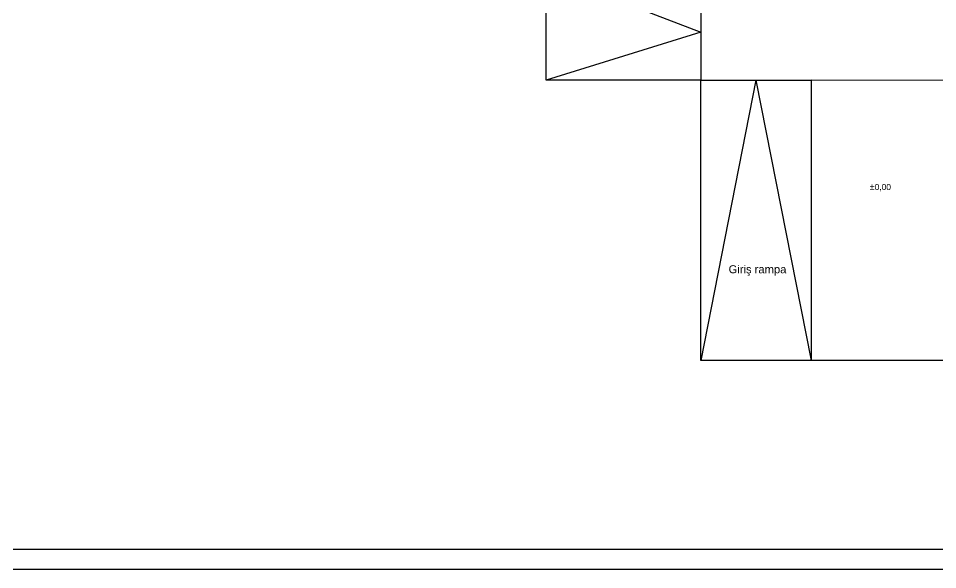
# Model space of a CAD drawing. Extents: x 2698 to 184165, y 3805 to 33846.
# Drawn here: x 160963 to 163259, y 27716 to 29093 of the extents above; entities that cross this region are included whole.
import ezdxf

# ---------------------------------------------------------------- set-up
doc = ezdxf.new("R2010")
doc.units = 0
doc.header["$LTSCALE"] = 2
doc.layers.get('0').update_dxf_attribs({"color": 252, "linetype": 'CONTINUOUS'})
for name, color, linetype in [('_MCA-0-ANTET', 2, 'CONTINUOUS'), ('Merdiven & Saft', 252, 'CONTINUOUS'), ('Planogram', 252, 'CONTINUOUS')]:
    doc.layers.add(name, color=color, linetype=linetype)
doc.layers.add('_MCA-0-MIM', color=252, linetype='CONTINUOUS', lineweight=18)
doc.styles.add('antet 2', font='arial.ttf')
doc.styles.get("Standard").update_dxf_attribs({"font": 'arial.ttf'})

# ---------------------------------------------------------------- blocks, each defined once
blk = doc.blocks.new('ZEMİN KAT')
at = {"layer": 'Merdiven & Saft'}
for p, q in [((169707.2, 28938.5), (169707.2, 29207.5)), ((169707.2, 29207.5), (170093.4, 29058.5)), ((170093.4, 29178.5), (170093.4, 28938.5)), ((170093.4, 29058.5), (169707.2, 28938.5)), ((170093.4, 28938.5), (169707.2, 28938.5)), ((170093.4, 28938.5), (170369.4, 28938.5)), ((170093.4, 28238.5), (170093.4, 28938.5)), ((170231.4, 28938.5), (170093.4, 28238.5)), ((170231.4, 28938.5), (170369.4, 28238.5)), ((170369.4, 28938.5), (170369.4, 28238.5)), ((170369.4, 28238.5), (170093.4, 28238.5)), ((170715.2, 28238.4), (170369.4, 28238.4))]:
    blk.add_line(p, q, dxfattribs=at)
blk.add_lwpolyline([(172689.6, 29196), (172689.6, 28938), (170369.4, 28938.5)], dxfattribs=at)
at = {"insert": (170515.4, 28680.5), "char_height": 15, "attachment_point": 1, "style": 'antet 2'}
blk.add_mtext_dynamic_manual_height_columns('{\\H1.08333x;±}0,00', width=303.151, gutter_width=75, heights=[0], dxfattribs=at)
for tag, p in [('PLN_ID', (172923.1, 31560.2)), ('FORMAT', (174194.8, 31176.9)), ('UNITE_SAYISI', (174194.9, 31176.7)), ('GRUP', (174195.1, 31176.4)), ('PLANOGRAM_ADI', (174195.3, 31176.2)), ('PLN_ID', (173933, 31088.8)), ('FORMAT', (173764, 30846.3)), ('UNITE_SAYISI', (173764.2, 30846)), ('GRUP', (173764.4, 30845.8)), ('PLANOGRAM_ADI', (173764.6, 30845.6)), ('PLN_ID', (173765.4, 30824.2)), ('PLN_ID', (173999.9, 30002.7)), ('FORMAT', (170580.6, 29917.5)), ('UNITE_SAYISI', (170580.8, 29917.2)), ('GRUP', (170580.9, 29917)), ('PLANOGRAM_ADI', (170581.1, 29916.8)), ('PLN_ID', (170582, 29895.4)), ('FORMAT', (169488.8, 29510.6)), ('UNITE_SAYISI', (169489, 29510.3)), ('GRUP', (169489.1, 29510.1)), ('PLANOGRAM_ADI', (169489.3, 29509.9)), ('PLN_ID', (169490.2, 29488.6)), ('FORMAT', (173143.4, 29324.4)), ('UNITE_SAYISI', (173143.6, 29324.2)), ('GRUP', (173143.8, 29323.9)), ('PLANOGRAM_ADI', (173143.9, 29323.7)), ('PLN_ID', (173144.8, 29302.4))]:
    blk.add_attdef(tag, p, '', height=0.162, rotation=35.4182)
at = {"color": 252}
for tag, p in [('FORMAT', (173517.6, 30361.9)), ('UNITE_SAYISI', (173517.8, 30361.6)), ('GRUP', (173518, 30361.4)), ('PLANOGRAM_ADI', (173518.1, 30361.2)), ('PLN_ID', (173519, 30339.8)), ('FORMAT', (174014.7, 29571.2)), ('UNITE_SAYISI', (174014.9, 29571)), ('GRUP', (174015.1, 29570.8)), ('PLANOGRAM_ADI', (174015.2, 29570.6)), ('PLN_ID', (174016.1, 29549.2))]:
    blk.add_attdef(tag, p, '', height=0.162, rotation=35.4182, dxfattribs=at)
at = {"layer": 'Merdiven & Saft', "insert": (170163.1, 28476.4), "char_height": 20, "attachment_point": 1, "style": 'antet 2'}
blk.add_mtext_dynamic_manual_height_columns('{\\C0;Giriş rampa}', width=349.591, gutter_width=75, heights=[0], dxfattribs=at)
at = {"layer": 'Planogram'}
for tag, p, height, rotation in [('KULLANIM_SEKLI', (172905, 31695.6), 0.5, 180), ('YUKSEKLIK', (172905, 31699.6), 0.5, 180), ('ALT_TANIM', (172905, 31692.6), 0.5, 180), ('KULLANIM', (172905, 31696.6), 0.5, 180), ('UZUNLUK', (172905, 31698.6), 0.5, 180), ('DERINLIK', (172905, 31697.6), 0.5, 180), ('ALT_TIP', (172905, 31690.6), 0.5, 180), ('KAPAK', (172905, 31693.6), 0.5, 180), ('TANIM', (172905, 31691.6), 0.5, 180), ('ALAN', (172905, 31688.6), 0.5, 180), ('YAPI', (172905, 31694.6), 0.5, 180), ('TIP', (172905, 31689.6), 0.5, 180), ('KILITLI', (172905, 31687.6), 0.1, 180), ('KULLANIM_SEKLI', (173410, 31695.6), 0.5, 180), ('YUKSEKLIK', (173410, 31699.6), 0.5, 180), ('ALT_TANIM', (173410, 31692.6), 0.5, 180), ('KULLANIM', (173410, 31696.6), 0.5, 180), ('UZUNLUK', (173410, 31698.6), 0.5, 180), ('DERINLIK', (173410, 31697.6), 0.5, 180), ('ALT_TIP', (173410, 31690.6), 0.5, 180), ('KAPAK', (173410, 31693.6), 0.5, 180), ('TANIM', (173410, 31691.6), 0.5, 180), ('ALAN', (173410, 31688.6), 0.5, 180), ('YAPI', (173410, 31694.6), 0.5, 180), ('TIP', (173410, 31689.6), 0.5, 180), ('KILITLI', (173410, 31687.6), 0.1, 180), ('YUKSEKLIK', (173413.4, 31616), 0.5, 270), ('UZUNLUK', (173414.4, 31616), 0.5, 270), ('DERINLIK', (173415.4, 31616), 0.5, 270), ('KULLANIM', (173416.4, 31616), 0.5, 270), ('KULLANIM_SEKLI', (173417.4, 31616), 0.5, 270), ('YAPI', (173418.4, 31616), 0.5, 270), ('KAPAK', (173419.4, 31616), 0.5, 270), ('ALT_TANIM', (173420.4, 31616), 0.5, 270), ('TANIM', (173421.4, 31616), 0.5, 270), ('ALT_TIP', (173422.4, 31616), 0.5, 270), ('TIP', (173423.4, 31616), 0.5, 270), ('ALAN', (173424.4, 31616), 0.5, 270), ('KILITLI', (173425.4, 31616), 0.1, 270), ('KULLANIM_SEKLI', (173512, 31595.4), 0.5, 180), ('YUKSEKLIK', (173512, 31599.4), 0.5, 180), ('ALT_TANIM', (173512, 31592.4), 0.5, 180), ('KULLANIM', (173512, 31596.4), 0.5, 180), ('UZUNLUK', (173512, 31598.4), 0.5, 180), ('DERINLIK', (173512, 31597.4), 0.5, 180), ('ALT_TIP', (173512, 31590.4), 0.5, 180), ('KAPAK', (173512, 31593.4), 0.5, 180), ('TANIM', (173512, 31591.4), 0.5, 180), ('YAPI', (173512, 31594.4), 0.5, 180), ('KULLANIM_SEKLI', (174142, 31595.4), 0.5, 180), ('YUKSEKLIK', (174142, 31599.4), 0.5, 180), ('ALT_TANIM', (174142, 31592.4), 0.5, 180), ('KULLANIM', (174142, 31596.4), 0.5, 180), ('UZUNLUK', (174142, 31598.4), 0.5, 180), ('DERINLIK', (174142, 31597.4), 0.5, 180), ('ALT_TIP', (174142, 31590.4), 0.5, 180), ('KAPAK', (174142, 31593.4), 0.5, 180), ('TANIM', (174142, 31591.4), 0.5, 180), ('YAPI', (174142, 31594.4), 0.5, 180), ('ALAN', (173512, 31588.4), 0.5, 180), ('TIP', (173512, 31589.4), 0.5, 180), ('KILITLI', (173512, 31587.4), 0.1, 180), ('ALAN', (174142, 31588.4), 0.5, 180), ('TIP', (174142, 31589.4), 0.5, 180), ('KILITLI', (174142, 31587.4), 0.1, 180), ('YUKSEKLIK', (173413.4, 31517), 0.5, 270), ('UZUNLUK', (173414.4, 31517), 0.5, 270), ('DERINLIK', (173415.4, 31517), 0.5, 270), ('KULLANIM', (173416.4, 31517), 0.5, 270), ('KULLANIM_SEKLI', (173417.4, 31517), 0.5, 270), ('YAPI', (173418.4, 31517), 0.5, 270), ('KAPAK', (173419.4, 31517), 0.5, 270), ('ALT_TANIM', (173420.4, 31517), 0.5, 270), ('TANIM', (173421.4, 31517), 0.5, 270), ('ALT_TIP', (173422.4, 31517), 0.5, 270), ('TIP', (173423.4, 31517), 0.5, 270), ('ALAN', (173424.4, 31517), 0.5, 270), ('KILITLI', (173425.4, 31517), 0.1, 270), ('YUKSEKLIK', (174167.3, 31514.1), 0.5, 270), ('UZUNLUK', (174168.3, 31514.1), 0.5, 270), ('DERINLIK', (174169.3, 31514.1), 0.5, 270), ('KULLANIM', (174170.3, 31514.1), 0.5, 270), ('KULLANIM_SEKLI', (174171.3, 31514.1), 0.5, 270), ('YAPI', (174172.3, 31514.1), 0.5, 270), ('KAPAK', (174173.3, 31514.1), 0.5, 270), ('ALT_TANIM', (174174.3, 31514.1), 0.5, 270), ('TANIM', (174175.3, 31514.1), 0.5, 270), ('ALT_TIP', (174176.3, 31514.1), 0.5, 270), ('TIP', (174177.3, 31514.1), 0.5, 270), ('ALAN', (174178.3, 31514.1), 0.5, 270), ('KILITLI', (174179.3, 31514.1), 0.1, 270), ('KILITLI', (174243.9, 31259.1), 0.1, 90), ('ALAN', (174244.9, 31259.1), 0.5, 90), ('TIP', (174245.9, 31259.1), 0.5, 90), ('ALT_TIP', (174246.9, 31259.1), 0.5, 90), ('TANIM', (174247.9, 31259.1), 0.5, 90), ('ALT_TANIM', (174248.9, 31259.1), 0.5, 90), ('KAPAK', (174249.9, 31259.1), 0.5, 90), ('YAPI', (174250.9, 31259.1), 0.5, 90), ('KULLANIM_SEKLI', (174251.9, 31259.1), 0.5, 90), ('KULLANIM', (174252.9, 31259.1), 0.5, 90), ('DERINLIK', (174253.9, 31259.1), 0.5, 90), ('UZUNLUK', (174254.9, 31259.1), 0.5, 90), ('YUKSEKLIK', (174255.9, 31259.1), 0.5, 90), ('YUKSEKLIK', (173907.7, 30934.2), 0.5, 270), ('UZUNLUK', (173908.7, 30934.2), 0.5, 270), ('DERINLIK', (173909.7, 30934.2), 0.5, 270), ('KULLANIM', (173910.7, 30934.2), 0.5, 270), ('KULLANIM_SEKLI', (173911.7, 30934.2), 0.5, 270), ('YAPI', (173912.7, 30934.2), 0.5, 270), ('KAPAK', (173913.7, 30934.2), 0.5, 270), ('ALT_TANIM', (173914.7, 30934.2), 0.5, 270), ('TANIM', (173915.7, 30934.2), 0.5, 270), ('ALT_TIP', (173916.7, 30934.2), 0.5, 270), ('TIP', (173917.7, 30934.2), 0.5, 270), ('ALAN', (173918.7, 30934.2), 0.5, 270), ('KILITLI', (173919.7, 30934.2), 0.1, 270), ('KILITLI', (173984.3, 30934.2), 0.1, 90), ('ALAN', (173985.3, 30934.2), 0.5, 90), ('TIP', (173986.3, 30934.2), 0.5, 90), ('ALT_TIP', (173987.3, 30934.2), 0.5, 90), ('TANIM', (173988.3, 30934.2), 0.5, 90), ('ALT_TANIM', (173989.3, 30934.2), 0.5, 90), ('KAPAK', (173990.3, 30934.2), 0.5, 90), ('YAPI', (173991.3, 30934.2), 0.5, 90), ('KULLANIM_SEKLI', (173992.3, 30934.2), 0.5, 90), ('KULLANIM', (173993.3, 30934.2), 0.5, 90), ('DERINLIK', (173994.3, 30934.2), 0.5, 90), ('UZUNLUK', (173995.3, 30934.2), 0.5, 90), ('YUKSEKLIK', (173996.3, 30934.2), 0.5, 90), ('YUKSEKLIK', (169420.4, 29996.9), 0.5, 270), ('UZUNLUK', (169421.4, 29996.9), 0.5, 270), ('YUKSEKLIK', (169421.8, 30001.9), 0.5, 270), ('DERINLIK', (169422.4, 29996.9), 0.5, 270), ('UZUNLUK', (169422.8, 30001.9), 0.5, 270), ('KULLANIM', (169423.4, 29996.9), 0.5, 270), ('DERINLIK', (169423.8, 30001.9), 0.5, 270), ('KULLANIM_SEKLI', (169424.4, 29996.9), 0.5, 270), ('KULLANIM', (169424.8, 30001.9), 0.5, 270), ('YAPI', (169425.4, 29996.9), 0.5, 270), ('KULLANIM_SEKLI', (169425.8, 30001.9), 0.5, 270), ('KAPAK', (169426.4, 29996.9), 0.5, 270), ('YAPI', (169426.8, 30001.9), 0.5, 270), ('ALT_TANIM', (169427.4, 29996.9), 0.5, 270), ('KAPAK', (169427.8, 30001.9), 0.5, 270), ('TANIM', (169428.4, 29996.9), 0.5, 270), ('ALT_TANIM', (169428.8, 30001.9), 0.5, 270), ('ALT_TIP', (169429.4, 29996.9), 0.5, 270), ('TANIM', (169429.8, 30001.9), 0.5, 270), ('TIP', (169430.4, 29996.9), 0.5, 270), ('ALT_TIP', (169430.8, 30001.9), 0.5, 270), ('ALAN', (169431.4, 29996.9), 0.5, 270), ('TIP', (169431.8, 30001.9), 0.5, 270), ('KILITLI', (169432.4, 29996.9), 0.1, 270), ('ALAN', (169432.8, 30001.9), 0.5, 270), ('KILITLI', (169433.8, 30001.9), 0.1, 270), ('YUKSEKLIK', (169420.4, 29746.9), 0.5, 270), ('UZUNLUK', (169421.4, 29746.9), 0.5, 270), ('DERINLIK', (169422.4, 29746.9), 0.5, 270), ('KULLANIM', (169423.4, 29746.9), 0.5, 270), ('KULLANIM_SEKLI', (169424.4, 29746.9), 0.5, 270), ('YAPI', (169425.4, 29746.9), 0.5, 270), ('KAPAK', (169426.4, 29746.9), 0.5, 270), ('ALT_TANIM', (169427.4, 29746.9), 0.5, 270), ('TANIM', (169428.4, 29746.9), 0.5, 270), ('ALT_TIP', (169429.4, 29746.9), 0.5, 270), ('TIP', (169430.4, 29746.9), 0.5, 270), ('ALAN', (169431.4, 29746.9), 0.5, 270), ('KILITLI', (169432.4, 29746.9), 0.1, 270), ('YUKSEKLIK', (169421.8, 29496.9), 0.5, 270), ('UZUNLUK', (169422.8, 29496.9), 0.5, 270), ('DERINLIK', (169423.8, 29496.9), 0.5, 270), ('KULLANIM', (169424.8, 29496.9), 0.5, 270), ('KULLANIM_SEKLI', (169425.8, 29496.9), 0.5, 270), ('YAPI', (169426.8, 29496.9), 0.5, 270), ('KAPAK', (169427.8, 29496.9), 0.5, 270), ('ALT_TANIM', (169428.8, 29496.9), 0.5, 270), ('TANIM', (169429.8, 29496.9), 0.5, 270), ('ALT_TIP', (169430.8, 29496.9), 0.5, 270), ('TIP', (169431.8, 29496.9), 0.5, 270), ('ALAN', (169432.8, 29496.9), 0.5, 270), ('KILITLI', (169433.8, 29496.9), 0.1, 270)]:
    blk.add_attdef(tag, p, '', height=height, rotation=rotation, dxfattribs=at)
for tag, p, height in [('KILITLI', (173512, 31522.9), 0.1), ('ALAN', (173512, 31521.9), 0.5), ('TIP', (173512, 31520.9), 0.5), ('KILITLI', (173762, 31527.6), 0.1), ('ALAN', (173762, 31526.6), 0.5), ('TIP', (173762, 31525.6), 0.5), ('ALT_TIP', (173762, 31524.6), 0.5), ('TANIM', (173762, 31523.6), 0.5), ('ALT_TANIM', (173762, 31522.6), 0.5), ('KAPAK', (173762, 31521.6), 0.5), ('YAPI', (173762, 31520.6), 0.5), ('ALT_TIP', (173512, 31519.9), 0.5), ('TANIM', (173512, 31518.9), 0.5), ('ALT_TANIM', (173512, 31517.9), 0.5), ('KAPAK', (173512, 31516.9), 0.5), ('YAPI', (173512, 31515.9), 0.5), ('KULLANIM_SEKLI', (173512, 31514.9), 0.5), ('KULLANIM', (173512, 31513.9), 0.5), ('DERINLIK', (173512, 31512.9), 0.5), ('UZUNLUK', (173512, 31511.9), 0.5), ('YUKSEKLIK', (173512, 31510.9), 0.5), ('KULLANIM_SEKLI', (173762, 31519.6), 0.5), ('KULLANIM', (173762, 31518.6), 0.5), ('DERINLIK', (173762, 31517.6), 0.5), ('UZUNLUK', (173762, 31516.6), 0.5), ('YUKSEKLIK', (173762, 31515.6), 0.5), ('KILITLI', (173279.3, 29267.9), 0.1), ('ALAN', (173279.3, 29266.9), 0.5), ('TIP', (173279.3, 29265.9), 0.5), ('ALT_TIP', (173279.3, 29264.9), 0.5), ('TANIM', (173279.3, 29263.9), 0.5), ('ALT_TANIM', (173279.3, 29262.9), 0.5), ('KAPAK', (173279.3, 29261.9), 0.5), ('YAPI', (173279.3, 29260.9), 0.5), ('KULLANIM_SEKLI', (173279.3, 29259.9), 0.5), ('KULLANIM', (173279.3, 29258.9), 0.5), ('DERINLIK', (173279.3, 29257.9), 0.5), ('UZUNLUK', (173279.3, 29256.9), 0.5), ('YUKSEKLIK', (173279.3, 29255.9), 0.5)]:
    blk.add_attdef(tag, p, '', height=height, dxfattribs=at)
at = {"layer": 'Planogram', "color": 252}
for tag, p, height in [('KILITLI', (173023.3, 31231), 0.1), ('ALAN', (173023.3, 31230), 0.5), ('TIP', (173023.3, 31229), 0.5), ('ALT_TIP', (173023.3, 31228), 0.5), ('TANIM', (173023.3, 31227), 0.5), ('ALT_TANIM', (173023.3, 31226), 0.5), ('KAPAK', (173023.3, 31225), 0.5), ('YAPI', (173023.3, 31224), 0.5), ('KULLANIM_SEKLI', (173023.3, 31223), 0.5), ('KULLANIM', (173023.3, 31222), 0.5), ('KILITLI', (173383.4, 31231), 0.1), ('ALAN', (173383.4, 31230), 0.5), ('TIP', (173383.4, 31229), 0.5), ('ALT_TIP', (173383.4, 31228), 0.5), ('TANIM', (173383.4, 31227), 0.5), ('ALT_TANIM', (173383.4, 31226), 0.5), ('KAPAK', (173383.4, 31225), 0.5), ('YAPI', (173383.4, 31224), 0.5), ('KULLANIM_SEKLI', (173383.4, 31223), 0.5), ('KULLANIM', (173383.4, 31222), 0.5), ('DERINLIK', (173023.3, 31221), 0.5), ('UZUNLUK', (173023.3, 31220), 0.5), ('YUKSEKLIK', (173023.3, 31219), 0.5), ('DERINLIK', (173383.4, 31221), 0.5), ('UZUNLUK', (173383.4, 31220), 0.5), ('YUKSEKLIK', (173383.4, 31219), 0.5), ('KILITLI', (173023.3, 30405), 0.1), ('ALAN', (173023.3, 30404), 0.5), ('TIP', (173023.3, 30403), 0.5), ('ALT_TIP', (173023.3, 30402), 0.5), ('TANIM', (173023.3, 30401), 0.5), ('ALT_TANIM', (173023.3, 30400), 0.5), ('KAPAK', (173023.3, 30399), 0.5), ('YAPI', (173023.3, 30398), 0.5), ('KULLANIM_SEKLI', (173023.3, 30397), 0.5), ('KULLANIM', (173023.3, 30396), 0.5), ('DERINLIK', (173023.3, 30395), 0.5), ('UZUNLUK', (173023.3, 30394), 0.5), ('YUKSEKLIK', (173023.3, 30393), 0.5), ('KILITLI', (173385.3, 30355), 0.1), ('ALAN', (173385.3, 30354), 0.5), ('TIP', (173385.3, 30353), 0.5), ('ALT_TIP', (173385.3, 30352), 0.5), ('TANIM', (173385.3, 30351), 0.5), ('ALT_TANIM', (173385.3, 30350), 0.5), ('KAPAK', (173385.3, 30349), 0.5), ('YAPI', (173385.3, 30348), 0.5), ('KULLANIM_SEKLI', (173385.3, 30347), 0.5), ('KULLANIM', (173385.3, 30346), 0.5), ('DERINLIK', (173385.3, 30345), 0.5), ('UZUNLUK', (173385.3, 30344), 0.5), ('YUKSEKLIK', (173385.3, 30343), 0.5)]:
    blk.add_attdef(tag, p, '', height=height, dxfattribs=at)
for tag, p, height, rotation in [('YUKSEKLIK', (173386.7, 31217.5), 0.5, 270), ('UZUNLUK', (173387.7, 31217.5), 0.5, 270), ('DERINLIK', (173388.7, 31217.5), 0.5, 270), ('KULLANIM', (173389.7, 31217.5), 0.5, 270), ('KULLANIM_SEKLI', (173390.7, 31217.5), 0.5, 270), ('YAPI', (173391.7, 31217.5), 0.5, 270), ('KAPAK', (173392.7, 31217.5), 0.5, 270), ('ALT_TANIM', (173393.7, 31217.5), 0.5, 270), ('TANIM', (173394.7, 31217.5), 0.5, 270), ('ALT_TIP', (173395.7, 31217.5), 0.5, 270), ('TIP', (173396.7, 31217.5), 0.5, 270), ('ALAN', (173397.7, 31217.5), 0.5, 270), ('KILITLI', (173398.7, 31217.5), 0.1, 270), ('KILITLI', (173095.8, 31032.5), 0.1, 90), ('ALAN', (173096.8, 31032.5), 0.5, 90), ('TIP', (173097.8, 31032.5), 0.5, 90), ('ALT_TIP', (173098.8, 31032.5), 0.5, 90), ('TANIM', (173099.8, 31032.5), 0.5, 90), ('ALT_TANIM', (173100.8, 31032.5), 0.5, 90), ('KAPAK', (173101.8, 31032.5), 0.5, 90), ('YAPI', (173102.8, 31032.5), 0.5, 90), ('KULLANIM_SEKLI', (173103.8, 31032.5), 0.5, 90), ('KULLANIM', (173104.8, 31032.5), 0.5, 90), ('DERINLIK', (173105.8, 31032.5), 0.5, 90), ('UZUNLUK', (173106.8, 31032.5), 0.5, 90), ('YUKSEKLIK', (173107.8, 31032.5), 0.5, 90), ('KILITLI', (173194.8, 31032.5), 0.1, 90), ('ALAN', (173195.8, 31032.5), 0.5, 90), ('TIP', (173196.8, 31032.5), 0.5, 90), ('ALT_TIP', (173197.8, 31032.5), 0.5, 90), ('TANIM', (173198.8, 31032.5), 0.5, 90), ('ALT_TANIM', (173199.8, 31032.5), 0.5, 90), ('KAPAK', (173200.8, 31032.5), 0.5, 90), ('YAPI', (173201.8, 31032.5), 0.5, 90), ('KULLANIM_SEKLI', (173202.8, 31032.5), 0.5, 90), ('KULLANIM', (173203.8, 31032.5), 0.5, 90), ('DERINLIK', (173204.8, 31032.5), 0.5, 90), ('UZUNLUK', (173205.8, 31032.5), 0.5, 90), ('YUKSEKLIK', (173206.8, 31032.5), 0.5, 90), ('YUKSEKLIK', (173386.7, 31007.5), 0.5, 270), ('UZUNLUK', (173387.7, 31007.5), 0.5, 270), ('DERINLIK', (173388.7, 31007.5), 0.5, 270), ('KULLANIM', (173389.7, 31007.5), 0.5, 270), ('KULLANIM_SEKLI', (173390.7, 31007.5), 0.5, 270), ('YAPI', (173391.7, 31007.5), 0.5, 270), ('KAPAK', (173392.7, 31007.5), 0.5, 270), ('ALT_TANIM', (173393.7, 31007.5), 0.5, 270), ('TANIM', (173394.7, 31007.5), 0.5, 270), ('ALT_TIP', (173395.7, 31007.5), 0.5, 270), ('TIP', (173396.7, 31007.5), 0.5, 270), ('ALAN', (173397.7, 31007.5), 0.5, 270), ('KILITLI', (173398.7, 31007.5), 0.1, 270), ('YUKSEKLIK', (173485.7, 30868.5), 0.5, 270), ('UZUNLUK', (173486.7, 30868.5), 0.5, 270), ('DERINLIK', (173487.7, 30868.5), 0.5, 270), ('KULLANIM', (173488.7, 30868.5), 0.5, 270), ('KULLANIM_SEKLI', (173489.7, 30868.5), 0.5, 270), ('YAPI', (173490.7, 30868.5), 0.5, 270), ('KAPAK', (173491.7, 30868.5), 0.5, 270), ('ALT_TANIM', (173492.7, 30868.5), 0.5, 270), ('TANIM', (173493.7, 30868.5), 0.5, 270), ('ALT_TIP', (173494.7, 30868.5), 0.5, 270), ('TIP', (173495.7, 30868.5), 0.5, 270), ('ALAN', (173496.7, 30868.5), 0.5, 270), ('KILITLI', (173497.7, 30868.5), 0.1, 270), ('KILITLI', (173556.8, 30868.5), 0.1, 90), ('ALAN', (173557.8, 30868.5), 0.5, 90), ('TIP', (173558.8, 30868.5), 0.5, 90), ('ALT_TIP', (173559.8, 30868.5), 0.5, 90), ('TANIM', (173560.8, 30868.5), 0.5, 90), ('ALT_TANIM', (173561.8, 30868.5), 0.5, 90), ('KAPAK', (173562.8, 30868.5), 0.5, 90), ('YAPI', (173563.8, 30868.5), 0.5, 90), ('KULLANIM_SEKLI', (173564.8, 30868.5), 0.5, 90), ('KULLANIM', (173565.8, 30868.5), 0.5, 90), ('DERINLIK', (173566.8, 30868.5), 0.5, 90), ('UZUNLUK', (173567.8, 30868.5), 0.5, 90), ('YUKSEKLIK', (173568.8, 30868.5), 0.5, 90), ('KILITLI', (173095.8, 30847.5), 0.1, 90), ('ALAN', (173096.8, 30847.5), 0.5, 90), ('TIP', (173097.8, 30847.5), 0.5, 90), ('ALT_TIP', (173098.8, 30847.5), 0.5, 90), ('TANIM', (173099.8, 30847.5), 0.5, 90), ('ALT_TANIM', (173100.8, 30847.5), 0.5, 90), ('KAPAK', (173101.8, 30847.5), 0.5, 90), ('YAPI', (173102.8, 30847.5), 0.5, 90), ('KULLANIM_SEKLI', (173103.8, 30847.5), 0.5, 90), ('KULLANIM', (173104.8, 30847.5), 0.5, 90), ('DERINLIK', (173105.8, 30847.5), 0.5, 90), ('UZUNLUK', (173106.8, 30847.5), 0.5, 90), ('YUKSEKLIK', (173107.8, 30847.5), 0.5, 90), ('KILITLI', (173194.8, 30847.5), 0.1, 90), ('ALAN', (173195.8, 30847.5), 0.5, 90), ('TIP', (173196.8, 30847.5), 0.5, 90), ('ALT_TIP', (173197.8, 30847.5), 0.5, 90), ('TANIM', (173198.8, 30847.5), 0.5, 90), ('ALT_TANIM', (173199.8, 30847.5), 0.5, 90), ('KAPAK', (173200.8, 30847.5), 0.5, 90), ('YAPI', (173201.8, 30847.5), 0.5, 90), ('KULLANIM_SEKLI', (173202.8, 30847.5), 0.5, 90), ('KULLANIM', (173203.8, 30847.5), 0.5, 90), ('DERINLIK', (173204.8, 30847.5), 0.5, 90), ('UZUNLUK', (173205.8, 30847.5), 0.5, 90), ('YUKSEKLIK', (173206.8, 30847.5), 0.5, 90), ('KILITLI', (173095.8, 30662.5), 0.1, 90), ('ALAN', (173096.8, 30662.5), 0.5, 90), ('TIP', (173097.8, 30662.5), 0.5, 90), ('ALT_TIP', (173098.8, 30662.5), 0.5, 90), ('TANIM', (173099.8, 30662.5), 0.5, 90), ('ALT_TANIM', (173100.8, 30662.5), 0.5, 90), ('KAPAK', (173101.8, 30662.5), 0.5, 90), ('YAPI', (173102.8, 30662.5), 0.5, 90), ('KULLANIM_SEKLI', (173103.8, 30662.5), 0.5, 90), ('KULLANIM', (173104.8, 30662.5), 0.5, 90), ('DERINLIK', (173105.8, 30662.5), 0.5, 90), ('UZUNLUK', (173106.8, 30662.5), 0.5, 90), ('YUKSEKLIK', (173107.8, 30662.5), 0.5, 90), ('KILITLI', (173194.8, 30662.5), 0.1, 90), ('ALAN', (173195.8, 30662.5), 0.5, 90), ('TIP', (173196.8, 30662.5), 0.5, 90), ('ALT_TIP', (173197.8, 30662.5), 0.5, 90), ('TANIM', (173198.8, 30662.5), 0.5, 90), ('ALT_TANIM', (173199.8, 30662.5), 0.5, 90), ('KAPAK', (173200.8, 30662.5), 0.5, 90), ('YAPI', (173201.8, 30662.5), 0.5, 90), ('KULLANIM_SEKLI', (173202.8, 30662.5), 0.5, 90), ('KULLANIM', (173203.8, 30662.5), 0.5, 90), ('DERINLIK', (173204.8, 30662.5), 0.5, 90), ('UZUNLUK', (173205.8, 30662.5), 0.5, 90), ('YUKSEKLIK', (173206.8, 30662.5), 0.5, 90), ('YUKSEKLIK', (173485.7, 30658.5), 0.5, 270), ('UZUNLUK', (173486.7, 30658.5), 0.5, 270), ('DERINLIK', (173487.7, 30658.5), 0.5, 270), ('KULLANIM', (173488.7, 30658.5), 0.5, 270), ('KULLANIM_SEKLI', (173489.7, 30658.5), 0.5, 270), ('YAPI', (173490.7, 30658.5), 0.5, 270), ('KAPAK', (173491.7, 30658.5), 0.5, 270), ('ALT_TANIM', (173492.7, 30658.5), 0.5, 270), ('TANIM', (173493.7, 30658.5), 0.5, 270), ('ALT_TIP', (173494.7, 30658.5), 0.5, 270), ('TIP', (173495.7, 30658.5), 0.5, 270), ('ALAN', (173496.7, 30658.5), 0.5, 270), ('KILITLI', (173497.7, 30658.5), 0.1, 270), ('KILITLI', (173457.8, 30612.5), 0.1, 90), ('ALAN', (173458.8, 30612.5), 0.5, 90), ('TIP', (173459.8, 30612.5), 0.5, 90), ('ALT_TIP', (173460.8, 30612.5), 0.5, 90), ('TANIM', (173461.8, 30612.5), 0.5, 90), ('ALT_TANIM', (173462.8, 30612.5), 0.5, 90), ('KAPAK', (173463.8, 30612.5), 0.5, 90), ('YAPI', (173464.8, 30612.5), 0.5, 90), ('KULLANIM_SEKLI', (173465.8, 30612.5), 0.5, 90), ('KULLANIM', (173466.8, 30612.5), 0.5, 90), ('DERINLIK', (173467.8, 30612.5), 0.5, 90), ('UZUNLUK', (173468.8, 30612.5), 0.5, 90), ('YUKSEKLIK', (173469.8, 30612.5), 0.5, 90), ('KILITLI', (173095.8, 30477.5), 0.1, 90), ('ALAN', (173096.8, 30477.5), 0.5, 90), ('TIP', (173097.8, 30477.5), 0.5, 90), ('ALT_TIP', (173098.8, 30477.5), 0.5, 90), ('TANIM', (173099.8, 30477.5), 0.5, 90), ('ALT_TANIM', (173100.8, 30477.5), 0.5, 90), ('KAPAK', (173101.8, 30477.5), 0.5, 90), ('YAPI', (173102.8, 30477.5), 0.5, 90), ('KULLANIM_SEKLI', (173103.8, 30477.5), 0.5, 90), ('KULLANIM', (173104.8, 30477.5), 0.5, 90), ('DERINLIK', (173105.8, 30477.5), 0.5, 90), ('UZUNLUK', (173106.8, 30477.5), 0.5, 90), ('YUKSEKLIK', (173107.8, 30477.5), 0.5, 90), ('KILITLI', (173194.8, 30477.5), 0.1, 90), ('ALAN', (173195.8, 30477.5), 0.5, 90), ('TIP', (173196.8, 30477.5), 0.5, 90), ('ALT_TIP', (173197.8, 30477.5), 0.5, 90), ('TANIM', (173198.8, 30477.5), 0.5, 90), ('ALT_TANIM', (173199.8, 30477.5), 0.5, 90), ('KAPAK', (173200.8, 30477.5), 0.5, 90), ('YAPI', (173201.8, 30477.5), 0.5, 90), ('KULLANIM_SEKLI', (173202.8, 30477.5), 0.5, 90), ('KULLANIM', (173203.8, 30477.5), 0.5, 90), ('DERINLIK', (173204.8, 30477.5), 0.5, 90), ('UZUNLUK', (173205.8, 30477.5), 0.5, 90), ('YUKSEKLIK', (173206.8, 30477.5), 0.5, 90), ('KILITLI', (173457.8, 30427.5), 0.1, 90), ('ALAN', (173458.8, 30427.5), 0.5, 90), ('TIP', (173459.8, 30427.5), 0.5, 90), ('ALT_TIP', (173460.8, 30427.5), 0.5, 90), ('TANIM', (173461.8, 30427.5), 0.5, 90), ('ALT_TANIM', (173462.8, 30427.5), 0.5, 90), ('KAPAK', (173463.8, 30427.5), 0.5, 90), ('YAPI', (173464.8, 30427.5), 0.5, 90), ('KULLANIM_SEKLI', (173465.8, 30427.5), 0.5, 90), ('KULLANIM', (173466.8, 30427.5), 0.5, 90), ('DERINLIK', (173467.8, 30427.5), 0.5, 90), ('UZUNLUK', (173468.8, 30427.5), 0.5, 90), ('YUKSEKLIK', (173469.8, 30427.5), 0.5, 90), ('YUKSEKLIK', (173408.1, 29970.5), 0.5, 270), ('UZUNLUK', (173409.1, 29970.5), 0.5, 270), ('DERINLIK', (173410.1, 29970.5), 0.5, 270), ('KULLANIM', (173411.1, 29970.5), 0.5, 270), ('KULLANIM_SEKLI', (173412.1, 29970.5), 0.5, 270), ('YAPI', (173413.1, 29970.5), 0.5, 270), ('KAPAK', (173414.1, 29970.5), 0.5, 270), ('ALT_TANIM', (173415.1, 29970.5), 0.5, 270), ('TANIM', (173416.1, 29970.5), 0.5, 270), ('ALT_TIP', (173417.1, 29970.5), 0.5, 270), ('TIP', (173418.1, 29970.5), 0.5, 270), ('ALAN', (173419.1, 29970.5), 0.5, 270), ('KILITLI', (173420.1, 29970.5), 0.1, 270), ('YUKSEKLIK', (173494.1, 29970.5), 0.5, 270), ('UZUNLUK', (173495.1, 29970.5), 0.5, 270), ('DERINLIK', (173496.1, 29970.5), 0.5, 270), ('KULLANIM', (173497.1, 29970.5), 0.5, 270), ('KULLANIM_SEKLI', (173498.1, 29970.5), 0.5, 270), ('YAPI', (173499.1, 29970.5), 0.5, 270), ('KAPAK', (173500.1, 29970.5), 0.5, 270), ('ALT_TANIM', (173501.1, 29970.5), 0.5, 270), ('TANIM', (173502.1, 29970.5), 0.5, 270), ('ALT_TIP', (173503.1, 29970.5), 0.5, 270), ('TIP', (173504.1, 29970.5), 0.5, 270), ('ALAN', (173505.1, 29970.5), 0.5, 270), ('KILITLI', (173506.1, 29970.5), 0.1, 270), ('KULLANIM_SEKLI', (174064.4, 29449.7), 0.5, 90), ('KILITLI', (174056.4, 29449.7), 0.1, 90), ('ALAN', (174057.4, 29449.7), 0.5, 90), ('TIP', (174058.4, 29449.7), 0.5, 90), ('ALT_TIP', (174059.4, 29449.7), 0.5, 90), ('TANIM', (174060.4, 29449.7), 0.5, 90), ('ALT_TANIM', (174061.4, 29449.7), 0.5, 90), ('KAPAK', (174062.4, 29449.7), 0.5, 90), ('YAPI', (174063.4, 29449.7), 0.5, 90), ('KULLANIM', (174065.4, 29449.7), 0.5, 90), ('DERINLIK', (174066.4, 29449.7), 0.5, 90), ('UZUNLUK', (174067.4, 29449.7), 0.5, 90), ('YUKSEKLIK', (174068.4, 29449.7), 0.5, 90)]:
    blk.add_attdef(tag, p, '', height=height, rotation=rotation, dxfattribs=at)
blk = doc.blocks.new('*U225')
at = {"layer": '_MCA-0-ANTET', "color": 6}
blk.add_lwpolyline([(70, 70), (70, 6130), (7381.5, 6130), (7381.5, 70)], close=True, dxfattribs=at)
at = {"layer": '_MCA-0-ANTET', "color": 5}
blk.add_lwpolyline([(120, 120), (120, 6080), (7331.5, 6080), (7331.5, 120)], close=True, dxfattribs=at)

msp = doc.modelspace()

# ---------------------------------------------------------------- block references
at = {"layer": '_MCA-0-ANTET'}
msp.add_blockref('*U225', (160805, 27645.9), dxfattribs=at)
at = {"layer": '_MCA-0-MIM'}
msp.add_blockref('ZEMİN KAT', (-7426.6, 0), dxfattribs=at)

doc.saveas('drawing.dxf')
